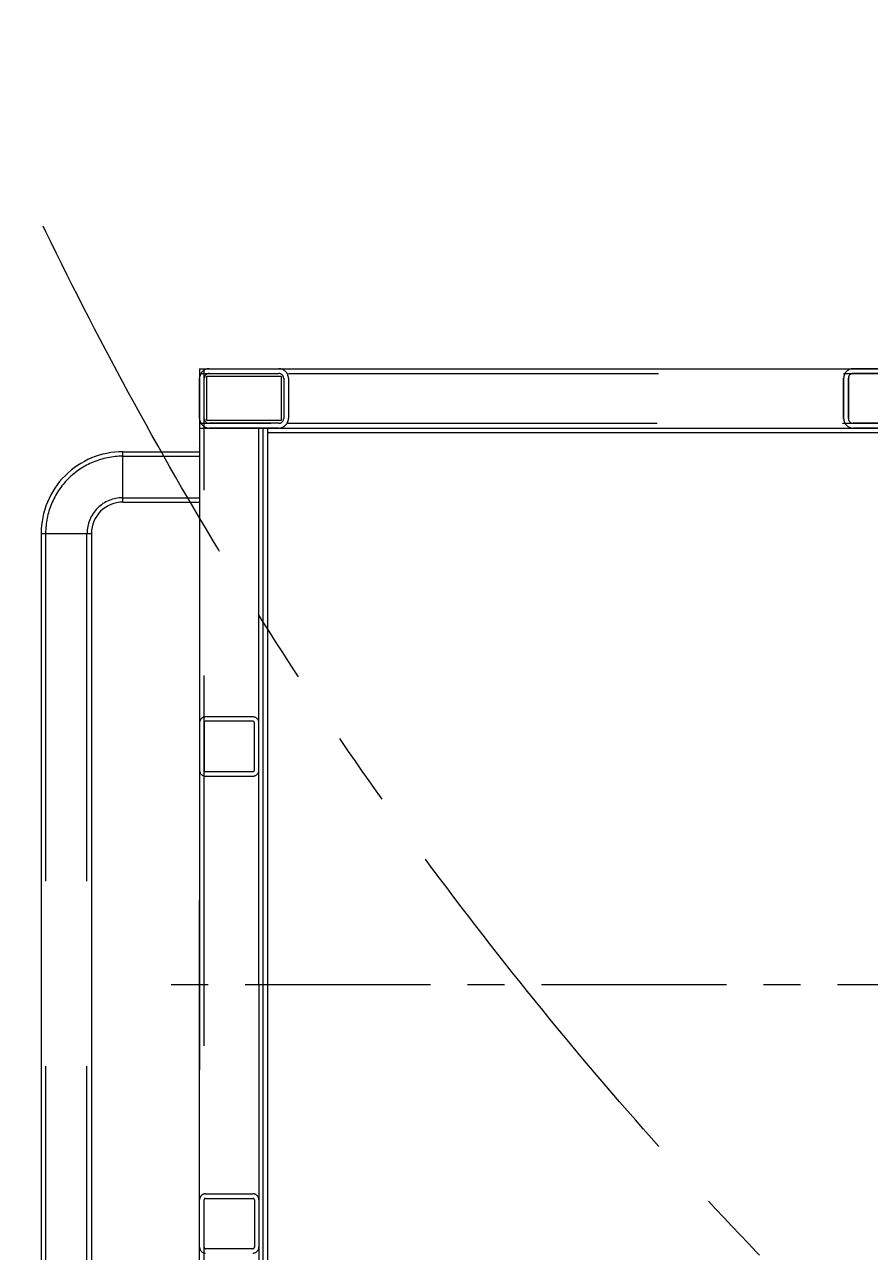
# Model space of a CAD drawing. Header units: millimetres. Extents: x 10462777 to 22643323, y 453826 to 1389191.
# Drawn here: x 11295277 to 11295848, y 581570 to 582399 of the extents above; entities that cross this region are included whole.
import ezdxf

# ---------------------------------------------------------------- set-up
doc = ezdxf.new("R2010")
doc.units = ezdxf.units.MM
doc.header["$LTSCALE"] = 200
doc.header["$MEASUREMENT"] = 0
for name, pattern in [('CENTER', [2, 1.25, -0.25, 0.25, -0.25]), ('HIDDEN', [3.75, 2.5, -1.25]), ('PHANTOM', [2.5, 1.25, -0.25, 0.25, -0.25, 0.25, -0.25]), ('STRICHPUNKT2', [18.5, 10, -4, 0.5, -4])]:
    doc.linetypes.add(name, pattern=pattern)
doc.layers.get('0').update_dxf_attribs({"linetype": 'CONTINUOUS'})
for name, color, linetype in [('1 Center', 1, 'CENTER'), ('3 Hidden', 3, 'HIDDEN'), ('7', 7, 'CONTINUOUS')]:
    doc.layers.add(name, color=color, linetype=linetype)
doc.layers.add('LAYOUT', color=8, linetype='CONTINUOUS', lineweight=25)

# ---------------------------------------------------------------- blocks, each defined once
blk = doc.blocks.new('A$C7DA30AB0')
at = {"layer": 'LAYOUT', "color": 6, "linetype": 'PHANTOM'}
blk.add_circle((3030.45, 3025.99, 0), 2693.02, dxfattribs=at)
blk = doc.blocks.new('A$C0CF62632')
at = {"color": 4}
for p, q in [((955.88, 873.59), (955.88, 457.59)), ((909.88, 833.59), (909.88, 81.59)), ((912.88, 833.59), (912.88, 81.59)), ((915.88, 457.59), (915.88, 833.59)), ((1028.88, 152.14), (1028.88, 763.05)), ((1062.88, 152.71), (1062.87, 762.48)), ((915.88, 457.59), (915.88, 81.59)), ((955.88, 41.59), (955.88, 457.59)), ((1062.87, 152.71), (1028.88, 152.71)), ((1007.76, 131.59), (955.88, 131.59)), ((1007.76, 131.59), (1007.76, 97.6)), ((1007.76, 97.6), (955.88, 97.6)), ((909.88, 84.59), (490.88, 84.59)), ((915.88, 84.59), (915.88, 81.59)), ((955.88, 81.59), (490.88, 81.59)), ((955.88, 41.59), (490.88, 41.59))]:
    blk.add_line(p, q, dxfattribs=at)
at = {"color": 0}
for q in [(955.88, 514.89), (955.88, 400.29)]:
    blk.add_line((955.88, 457.59), q, dxfattribs=at)
at = {"color": 4, "linetype": 'STRICHPUNKT2'}
blk.add_line((958.38, 94.78), (958.38, 94.78), dxfattribs=at)
at = {"color": 0}
blk.add_lwpolyline([(900.88, 76.59), (950.88, 76.59), (950.88, 46.59), (900.88, 46.59)], close=True, dxfattribs=at)
at = {"color": 4}
for centre, radius, start, end in [((1007.77, 152.7), 55.1, 269.99037, 0.00963), ((1007.78, 152.69), 21.1, 269.93616, 0.06384)]:
    blk.add_arc(centre, radius, start, end, dxfattribs=at)
at = {"layer": '1 Center', "ltscale": 0.5}
blk.add_line((0, 457.59), (981.75, 457.59), dxfattribs=at)
blk.add_line((0, 457.59), (981.75, 457.59), dxfattribs=at)
at = {"layer": '3 Hidden', "color": 4}
for p, q in [((918.88, 602.66), (918.88, 634.66)), ((919.88, 635.66), (951.88, 635.66)), ((952.88, 634.66), (952.88, 602.66)), ((951.88, 601.66), (919.88, 601.66)), ((951.88, 598.59), (919.88, 598.59)), ((951.88, 316.59), (919.88, 316.59)), ((918.88, 312.53), (918.88, 280.53)), ((951.88, 313.53), (919.88, 313.53)), ((952.88, 280.53), (952.88, 312.53)), ((919.88, 279.53), (951.88, 279.53)), ((919.88, 276.59), (951.88, 276.59))]:
    blk.add_line(p, q, dxfattribs=at)
at = {"layer": '3 Hidden', "color": 4, "linetype": 'HIDDEN'}
for p, q in [((514.48, 81.59), (467.28, 81.59)), ((467.28, 81.59), (514.48, 81.59)), ((514.48, 78.39), (467.28, 78.39)), ((467.28, 78.39), (514.48, 78.39)), ((517.68, 47.99), (517.68, 75.19)), ((517.68, 75.19), (517.68, 47.99)), ((520.88, 47.99), (520.88, 75.19)), ((520.88, 75.19), (520.88, 47.99)), ((895.88, 47.99), (895.88, 75.19)), ((899.08, 47.99), (899.08, 75.19)), ((902.28, 81.59), (949.48, 81.59)), ((902.28, 78.39), (949.48, 78.39)), ((955.88, 78.39), (907.82, 78.39)), ((952.68, 75.19), (952.68, 47.99)), ((955.88, 75.19), (955.88, 47.99)), ((467.28, 44.79), (514.48, 44.79)), ((514.48, 44.79), (467.28, 44.79)), ((467.28, 41.59), (514.48, 41.59)), ((514.48, 41.59), (467.28, 41.59)), ((949.48, 44.79), (902.28, 44.79)), ((949.48, 41.59), (902.28, 41.59)), ((955.88, 44.79), (907.82, 44.79))]:
    blk.add_line(p, q, dxfattribs=at)
at = {"layer": '3 Hidden', "color": 0, "linetype": 'HIDDEN'}
blk.add_line((950.88, 75.19), (950.88, 46.59), dxfattribs=at)
at = {"layer": '3 Hidden', "color": 4}
for centre, radius, start, end in [((919.88, 634.59), 4, 90, 180), ((951.88, 634.59), 4, 0, 90), ((919.88, 634.66), 1, 90, 180), ((951.88, 634.66), 1, 0, 90), ((919.88, 602.59), 4, 180, 270), ((919.88, 602.66), 1, 180, 270), ((951.88, 602.66), 1, 270, 0), ((951.88, 602.59), 4, 270, 0), ((919.88, 312.59), 4, 90, 180), ((951.88, 312.59), 4, 0, 90), ((919.88, 312.53), 1, 90, 180), ((951.88, 312.53), 1, 360, 90), ((919.88, 280.59), 4, 180, 270), ((919.88, 280.53), 1, 180, 270), ((951.88, 280.59), 4, 270, 0), ((951.88, 280.53), 1, 270, 0)]:
    blk.add_arc(centre, radius, start, end, dxfattribs=at)
at = {"layer": '3 Hidden', "color": 4, "linetype": 'HIDDEN'}
for centre, radius, start, end in [((514.48, 75.19), 6.4, 0, 90), ((514.48, 75.19), 6.4, 0, 90), ((514.48, 75.19), 3.2, 0, 90), ((514.48, 75.19), 3.2, 0, 90), ((902.28, 75.19), 6.4, 90, 180), ((902.28, 75.19), 3.2, 90, 180), ((949.48, 75.19), 6.4, 0, 90), ((949.48, 75.19), 3.2, 0, 90), ((514.48, 47.99), 6.4, 270, 360), ((514.48, 47.99), 3.2, 270, 360), ((514.48, 47.99), 6.4, 270, 360), ((514.48, 47.99), 3.2, 270, 360), ((902.28, 47.99), 6.4, 180, 270), ((902.28, 47.99), 3.2, 180, 270), ((949.48, 47.99), 6.4, 270, 360), ((949.48, 47.99), 3.2, 270, 360)]:
    blk.add_arc(centre, radius, start, end, dxfattribs=at)
at = {"layer": '7', "color": 7, "linetype": 'HIDDEN', "ltscale": 0.5}
for p, q in [((952.68, 873.59), (952.68, 41.59)), ((1032.08, 762.48), (1032.08, 152.71)), ((1059.68, 762.48), (1059.68, 152.71))]:
    blk.add_line(p, q, dxfattribs=at)
at = {"layer": '7', "color": 7, "linetype": 'HIDDEN'}
for p, q in [((1007.76, 128.59), (955.88, 128.59)), ((1007.76, 100.6), (955.88, 100.6))]:
    blk.add_line(p, q, dxfattribs=at)
at = {"layer": '7', "color": 0, "linetype": 'HIDDEN', "ltscale": 0.5}
for p, q in [((896.73, 78.39), (490.88, 78.39)), ((895.88, 44.79), (490.88, 44.79))]:
    blk.add_line(p, q, dxfattribs=at)
at = {"layer": '7', "color": 7, "linetype": 'HIDDEN', "ltscale": 0.5}
for centre, radius, start, end in [((1007.77, 152.7), 52.1, 269.99037, 0.00963), ((1007.78, 152.69), 24.1, 269.93616, 0.06384)]:
    blk.add_arc(centre, radius, start, end, dxfattribs=at)

msp = doc.modelspace()

# ---------------------------------------------------------------- block references
at = {"ltscale": 10}
msp.add_blockref('A$C7DA30AB0', (11294684.4077, 580408.4363, 0), dxfattribs=at)
at = {"ltscale": 10, "rotation": 179.9999999999999}
msp.add_blockref('A$C0CF62632', (11296350.69702, 582208.57047, 0), dxfattribs=at)

doc.saveas('drawing.dxf')
